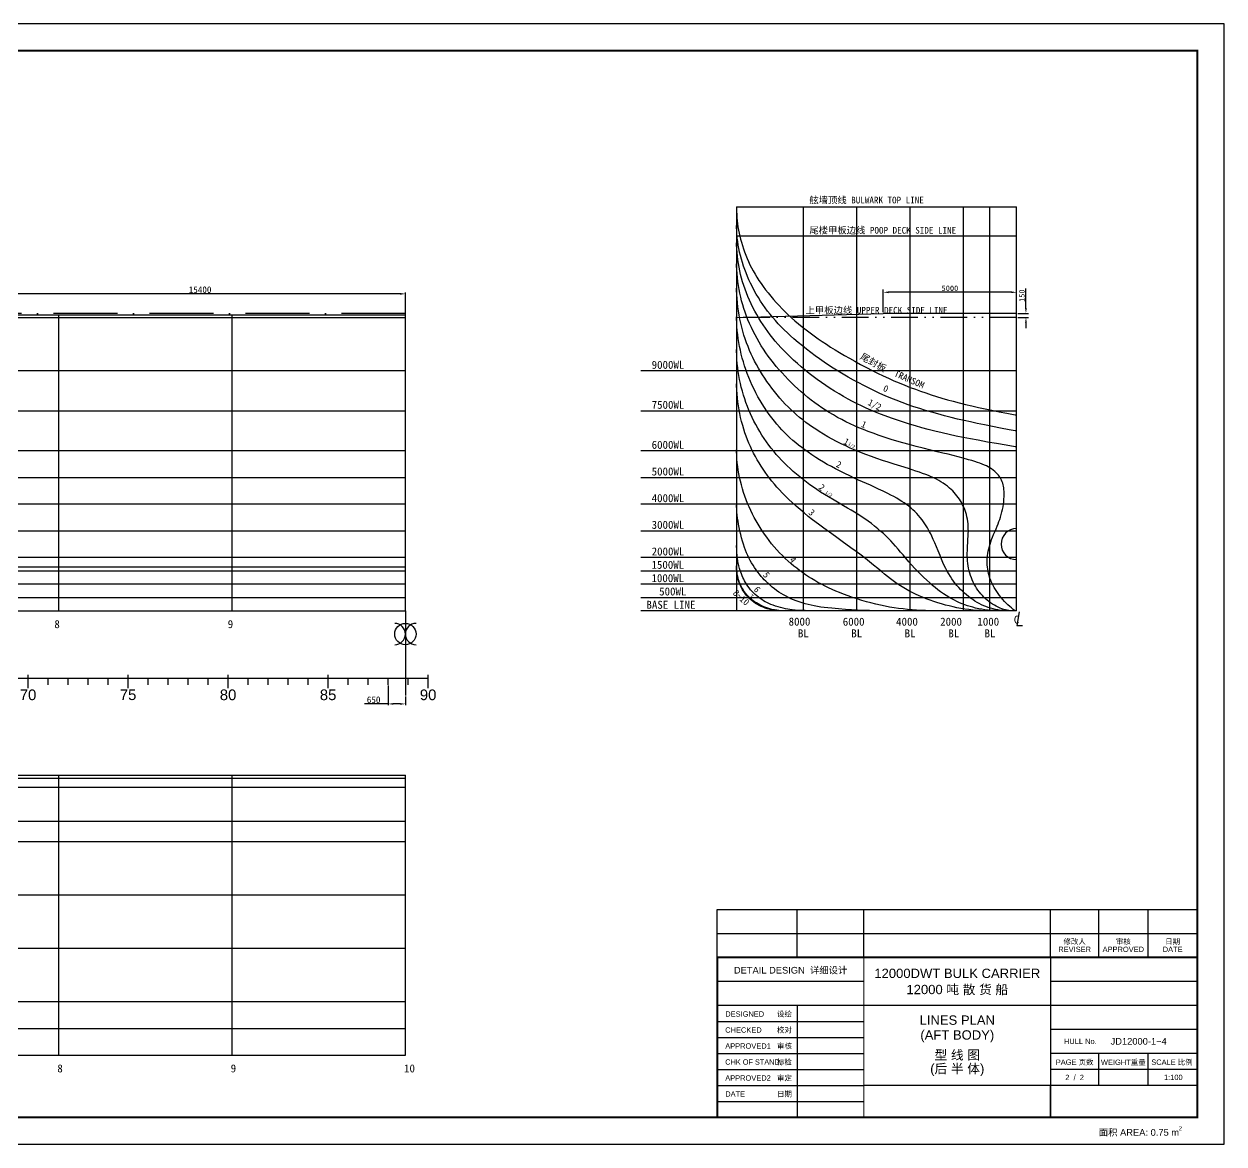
# Model space of a CAD drawing. Header units: millimetres. Extents: x 144707 to 335107, y -68023 to 180297.
# Drawn here: x 290115 to 335107, y 56138 to 98138 of the extents above; entities that cross this region are included whole.
import ezdxf
from ezdxf.enums import TextEntityAlignment as Align

# ---------------------------------------------------------------- set-up
doc = ezdxf.new("R2010")
doc.units = ezdxf.units.MM
doc.linetypes.add('ACAD_ISO10W100', pattern=[18, 12, -3, 0, -3])
doc.linetypes.add('PHANTOM102', pattern=[3.7, 2, -0.5, 0.1, -0.5, 0.1, -0.5])
for name, color, linetype in [('11', 7, 'Continuous'), ('11TEXTE', 4, 'Continuous'), ('DIMENSION', 221, 'Continuous'), ('WATER LINE', 62, 'Continuous')]:
    doc.layers.add(name, color=color, linetype=linetype)
doc.styles.add('SWISS721LIGHTBT', font='swissl.ttf')
doc.dimstyles.new('ISO-25', dxfattribs={"dimtxt": 250, "dimasz": 200, "dimexe": 50, "dimexo": 30, "dimgap": 30, "dimtad": 1, "dimdec": 3, "dimdsep": 46, "dimtxsty": 'Standard', "dimcen": 2.5, "dimadec": 0, "dimazin": 0, "dimtfac": 1, "dimtdec": 3, "dimtmove": 0, "dimatfit": 3, "dimfxl": 1, "dimarcsym": 0})
doc.dimstyles.get("Standard").update_dxf_attribs({"dimtxt": 200, "dimasz": 200, "dimexe": 100, "dimexo": 50, "dimgap": 50, "dimtad": 1, "dimdec": 0, "dimzin": 0, "dimdsep": 46, "dimtxsty": 'Standard', "dimcen": 1, "dimadec": 0, "dimazin": 0, "dimtfac": 1, "dimtdec": 0, "dimtofl": 0, "dimtmove": 0, "dimatfit": 3, "dimfxl": 1, "dimtolj": 1, "dimtzin": 0, "dimarcsym": 0})

# ---------------------------------------------------------------- blocks, each defined once
blk = doc.blocks.new('FRAMENUMBER')
for p, q in [((-3000, -500), (-3000, 0)), ((0, -500), (0, 0)), ((3000, -500), (3000, 0)), ((6000, -500), (6000, 0)), ((9600, -500), (9600, 0)), ((13350, -500), (13350, 0)), ((17100, -500), (17100, 0)), ((20850, -500), (20850, 0)), ((24600, -500), (24600, 0)), ((28350, -500), (28350, 0)), ((32100, -500), (32100, 0)), ((35850, -500), (35850, 0)), ((39600, -500), (39600, 0)), ((43350, -500), (43350, 0)), ((47100, -500), (47100, 0)), ((50850, -500), (50850, 0)), ((54600, -500), (54600, 0)), ((58350, -500), (58350, 0)), ((62100, -500), (62100, 0)), ((65850, -500), (65850, 0)), ((-3600, -375), (-3600, -125)), ((-2400, -375), (-2400, -125)), ((-1800, -375), (-1800, -125)), ((-1200, -375), (-1200, -125)), ((-600, -375), (-600, -125)), ((600, -375), (600, -125)), ((1200, -375), (1200, -125)), ((1800, -375), (1800, -125)), ((2400, -375), (2400, -125)), ((3600, -375), (3600, -125)), ((4200, -375), (4200, -125)), ((4800, -375), (4800, -125)), ((5400, -375), (5400, -125)), ((6600, -375), (6600, -125)), ((7350, -375), (7350, -125)), ((8100, -375), (8100, -125)), ((8850, -375), (8850, -125)), ((10350, -375), (10350, -125)), ((11100, -375), (11100, -125)), ((11850, -375), (11850, -125)), ((12600, -375), (12600, -125)), ((14100, -375), (14100, -125)), ((14850, -375), (14850, -125)), ((15600, -375), (15600, -125)), ((16350, -375), (16350, -125)), ((17850, -375), (17850, -125)), ((18600, -375), (18600, -125)), ((19350, -375), (19350, -125)), ((20100, -375), (20100, -125)), ((21600, -375), (21600, -125)), ((22350, -375), (22350, -125)), ((23100, -375), (23100, -125)), ((23850, -375), (23850, -125)), ((25350, -375), (25350, -125)), ((26100, -375), (26100, -125)), ((26850, -375), (26850, -125)), ((27600, -375), (27600, -125)), ((29100, -375), (29100, -125)), ((29850, -375), (29850, -125)), ((30600, -375), (30600, -125)), ((31350, -375), (31350, -125)), ((32850, -375), (32850, -125)), ((33600, -375), (33600, -125)), ((34350, -375), (34350, -125)), ((35100, -375), (35100, -125)), ((36600, -375), (36600, -125)), ((37350, -375), (37350, -125)), ((38100, -375), (38100, -125)), ((38850, -375), (38850, -125)), ((40350, -375), (40350, -125)), ((41100, -375), (41100, -125)), ((41850, -375), (41850, -125)), ((42600, -375), (42600, -125)), ((44100, -375), (44100, -125)), ((44850, -375), (44850, -125)), ((45600, -375), (45600, -125)), ((46350, -375), (46350, -125)), ((47850, -375), (47850, -125)), ((48600, -375), (48600, -125)), ((49350, -375), (49350, -125)), ((50100, -375), (50100, -125)), ((51600, -375), (51600, -125)), ((52350, -375), (52350, -125)), ((53100, -375), (53100, -125)), ((53850, -375), (53850, -125)), ((55350, -375), (55350, -125)), ((56100, -375), (56100, -125)), ((56850, -375), (56850, -125)), ((57600, -375), (57600, -125)), ((59100, -375), (59100, -125)), ((59850, -375), (59850, -125)), ((60600, -375), (60600, -125)), ((61350, -375), (61350, -125)), ((62850, -375), (62850, -125)), ((63600, -375), (63600, -125)), ((64350, -375), (64350, -125)), ((65100, -375), (65100, -125))]:
    blk.add_line(p, q)
at = {"layer": '11TEXTE', "style": 'SWISS721LIGHTBT'}
for s, p in [('-5', (-3000, -750)), ('0', (0, -750)), ('5', (3000, -750)), ('10', (6000, -750)), ('15', (9600, -750)), ('20', (13350, -750)), ('25', (17100, -750)), ('30', (20850, -750)), ('35', (24600, -750)), ('40', (28350, -750)), ('45', (32100, -750)), ('50', (35850, -750)), ('55', (39600, -750)), ('60', (43350, -750)), ('65', (47100, -750)), ('70', (50850, -750)), ('75', (54600, -750)), ('80', (58350, -750)), ('85', (62100, -750)), ('90', (65850, -750))]:
    blk.add_text(s, height=400, dxfattribs=at).set_placement(p, align=Align.MIDDLE)
blk = doc.blocks.new('*D7')
at = {"color": 0, "lineweight": -2, "transparency": 16777216}
for p, q in [((303767, 73328), (303767, 72591)), ((304417, 72925), (304417, 72591)), ((303767, 72641), (302882, 72641)), ((304217, 72641), (303967, 72641))]:
    blk.add_line(p, q, dxfattribs=at)
at = {"color": 0, "transparency": 16777216}
for points in [[(303967, 72674), (303967, 72608), (303767, 72641)], [(304217, 72674), (304217, 72608), (304417, 72641)]]:
    blk.add_solid(points, dxfattribs=at)
at = {"layer": 'DEFPOINTS', "color": 0, "transparency": 16777216}
for p in [(303767, 73358), (304417, 72955), (303767, 72641)]:
    blk.add_point(p, dxfattribs=at)
at = {"color": 0, "transparency": 16777216, "insert": (303224, 72796), "char_height": 250, "attachment_point": 5}
blk.add_mtext('650', dxfattribs=at)
blk = doc.blocks.new('*D30')
at = {"layer": 'DEFPOINTS', "color": 0, "transparency": 16777216}
for p in [(289017, 88019), (289017, 87133), (304417, 87133)]:
    blk.add_point(p, dxfattribs=at)
at = {"layer": 'DIMENSION', "color": 0, "lineweight": -2, "transparency": 16777216}
for p, q in [((289017, 87163), (289017, 88069)), ((304217, 88019), (289217, 88019)), ((304417, 87163), (304417, 88069))]:
    blk.add_line(p, q, dxfattribs=at)
at = {"layer": 'DIMENSION', "color": 0, "transparency": 16777216}
for points in [[(289217, 88053), (289217, 87986), (289017, 88019)], [(304217, 88053), (304217, 87986), (304417, 88019)]]:
    blk.add_solid(points, dxfattribs=at)
at = {"layer": 'DIMENSION', "color": 0, "transparency": 16777216, "insert": (296717, 88174), "char_height": 250, "attachment_point": 5}
blk.add_mtext('15400', dxfattribs=at)
blk = doc.blocks.new('*D37')
at = {"layer": 'DEFPOINTS', "color": 0, "transparency": 16777216}
for p in [(322331, 88078), (322331, 87283), (327331, 87133)]:
    blk.add_point(p, dxfattribs=at)
at = {"layer": 'DIMENSION', "color": 0, "lineweight": -2, "transparency": 16777216}
for p, q in [((322331, 87333), (322331, 88178)), ((327131, 88078), (322531, 88078)), ((327331, 87183), (327331, 88178))]:
    blk.add_line(p, q, dxfattribs=at)
at = {"layer": 'DIMENSION', "color": 0, "transparency": 16777216}
for points in [[(322531, 88111), (322531, 88044), (322331, 88078)], [(327131, 88111), (327131, 88044), (327331, 88078)]]:
    blk.add_solid(points, dxfattribs=at)
at = {"layer": 'DIMENSION', "color": 0, "transparency": 16777216, "insert": (324831, 88228), "char_height": 200, "attachment_point": 5}
blk.add_mtext('\\A1;5000', dxfattribs=at)
blk = doc.blocks.new('*D36')
at = {"layer": 'DEFPOINTS', "color": 0, "transparency": 16777216}
for p in [(327331, 87283), (327331, 87133), (327681, 87283)]:
    blk.add_point(p, dxfattribs=at)
at = {"layer": 'DIMENSION', "color": 0, "lineweight": -2, "transparency": 16777216}
for p, q in [((327681, 87483), (327681, 88217)), ((327381, 87283), (327781, 87283)), ((327381, 87133), (327781, 87133)), ((327681, 86933), (327681, 86733))]:
    blk.add_line(p, q, dxfattribs=at)
at = {"layer": 'DIMENSION', "color": 0, "transparency": 16777216}
for points in [[(327647, 87483), (327714, 87483), (327681, 87283)], [(327647, 86933), (327714, 86933), (327681, 87133)]]:
    blk.add_solid(points, dxfattribs=at)
at = {"layer": 'DIMENSION', "color": 0, "transparency": 16777216, "insert": (327531, 87950), "char_height": 200, "attachment_point": 5, "rotation": 90}
blk.add_mtext('\\A1;150', dxfattribs=at)
blk = doc.blocks.new('TITLE3')
for p, q in [((-12500, 5100), (-18000, 5100)), ((0, 5100), (-5500, 5100)), ((-15000, 4200), (-15000, 0)), ((-18000, 3600), (-12500, 3600)), ((0, 3300), (-5500, 3300)), ((-18000, 3000), (-12500, 3000)), ((-18000, 2400), (-12500, 2400)), ((-18000, 1800), (-12500, 1800)), ((0, 1800), (-5500, 1800)), ((-18000, 1200), (-12500, 1200)), ((-5500, 0), (-5500, 1200)), ((-18000, 600), (-12500, 600))]:
    blk.add_line(p, q)
at = {"const_width": 80}
blk.add_lwpolyline([(-18000, 0), (0, 0), (0, 6000), (-18000, 6000)], close=True, dxfattribs=at)
at = {"const_width": 40}
for points in [[(-12500, 6000), (-12500, 0)], [(-5500, 6000), (-5500, 0)], [(-18000, 4200), (0, 4200)], [(-5500, 2400), (0, 2400)], [(-12500, 1200), (0, 1200)]]:
    blk.add_lwpolyline(points, dxfattribs=at)

msp = doc.modelspace()

# ---------------------------------------------------------------- linework, layer by layer
at = {"color": 233}
for p, q in [((316830.9156, 91283.3846), (327330.9164, 91283.3846)), ((327330.9164, 90183.3816), (316830.9156, 90183.3816))]:
    msp.add_line(p, q, dxfattribs=at)
at = {"color": 3, "linetype": 'ACAD_ISO10W100', "ltscale": 200}
msp.add_line((304416.5743, 87283.3831), (236116.5743, 87283.3831), dxfattribs=at)
at = {"color": 1}
msp.add_line((289016.5743, 77783.3831), (304416.5743, 77783.3831), dxfattribs=at)
at = {"color": 3}
msp.add_line((289016.5743, 68243.3825), (304416.5743, 68243.3825), dxfattribs=at)
for p, q in [((316106.5908, 64938.493), (334106.5908, 64938.493)), ((316106.5908, 63138.493), (316106.5908, 64938.493)), ((319106.5908, 63138.493), (319106.5908, 64938.493)), ((321606.5908, 63138.493), (321606.5908, 64938.493)), ((328606.5908, 63138.493), (328606.5908, 64938.493)), ((330406.5908, 64938.493), (330406.5908, 63138.493)), ((332256.5908, 64938.493), (332256.5908, 63138.493)), ((334106.5908, 63138.493), (334106.5908, 64938.493)), ((316106.5908, 64038.493), (334106.5908, 64038.493)), ((330406.5908, 59538.493), (330406.5908, 58338.493)), ((332256.5908, 59538.493), (332256.5908, 58338.493))]:
    msp.add_line(p, q)
at = {"color": 1}
for points in [[(216206.5908, 56138.493), (335106.5908, 56138.493), (335106.5908, 98138.493), (216206.5908, 98138.493)], [(218706.5908, 57138.493), (334106.5908, 57138.493), (334106.5908, 97138.493), (218706.5908, 97138.493)]]:
    msp.add_lwpolyline(points, close=True, dxfattribs=at)
at = {"color": 1, "const_width": 80}
msp.add_lwpolyline([(218706.5908, 97138.493), (334106.5908, 97138.493), (334106.5908, 57138.493), (218706.5908, 57138.493), (218706.5908, 97178.493)], dxfattribs=at)
at = {"color": 52}
for points in [[(304416.5743, 85133.3831), (229135.5245, 85133.3831)], [(229135.5245, 83633.3831), (304416.5743, 83633.3831)], [(304416.5743, 82133.3831), (229135.5245, 82133.3831)], [(229135.5245, 81133.3831), (304416.5743, 81133.3831)], [(304416.5743, 80133.3831), (229135.5245, 80133.3831)], [(229135.5245, 79133.3831), (304416.5743, 79133.3831)], [(304416.5743, 78133.3831), (229135.5245, 78133.3831)], [(229135.5245, 77633.3831), (304416.5743, 77633.3831)], [(304416.5743, 77133.3831), (229135.5245, 77133.3831)], [(229135.5245, 76633.3831), (304416.5743, 76633.3831)]]:
    msp.add_lwpolyline(points, dxfattribs=at)
at = {"color": 3}
msp.add_arc((327330.9164, 78633.3831), 581, 90, 270, dxfattribs=at)
at = {"layer": '11', "color": 3, "linetype": 'Continuous'}
for points in [[(316831.9156, 91144.9831), (316831.9156, 91106.6831), (316836.9156, 90990.1831), (316843.9156, 90873.7831), (316854.9156, 90757.6831), (316867.9156, 90641.7831), (316884.9156, 90526.1831), (316903.9156, 90410.8831), (316925.9156, 90295.8831), (316951.9156, 90181.2831), (316979.9156, 90067.0831), (317010.9156, 89953.3831), (317047.9156, 89831.0831), (317087.9156, 89709.6831), (317129.9156, 89588.9831), (317175.9156, 89468.9831), (317225.9156, 89349.6831), (317277.9156, 89230.8831), (317333.9156, 89112.4831), (317393.9156, 88994.5831), (317456.9156, 88876.8831), (317523.9156, 88759.3831), (317594.9156, 88642.0831), (317669.9156, 88524.6831), (317749.9156, 88407.0831), (317832.9156, 88289.3831), (317920.9156, 88171.2831), (318013.9156, 88052.5831), (318110.9156, 87933.3831), (318212.9156, 87813.3831), (318316.9156, 87695.1831), (318424.9156, 87578.5831), (318534.9156, 87463.1831), (318649.9156, 87348.9831), (318767.9156, 87235.4831), (318890.9156, 87122.5831), (319018.9156, 87009.7831), (319152.9156, 86896.8831), (319291.9156, 86783.4831), (319437.9156, 86669.1831), (319590.9156, 86553.3831), (319738.9156, 86444.5831), (319888.9156, 86337.7831), (320041.9156, 86232.4831), (320197.9156, 86128.1831), (320357.9156, 86024.4831), (320522.9156, 85920.8831), (320693.9156, 85816.5831), (320873.9156, 85710.8831), (321061.9156, 85603.1831), (321259.9156, 85492.3831), (321481.9156, 85371.6831), (321697.9156, 85257.3831), (321909.9156, 85148.8831), (322117.9156, 85045.6831), (322322.9156, 84947.3831), (322526.9156, 84853.3831), (322729.9156, 84763.3831), (322932.9156, 84676.9831), (323135.9156, 84593.7831), (323340.9156, 84513.3831), (323534.9156, 84439.9831), (323729.9156, 84369.2831), (323925.9156, 84300.9831), (324124.9156, 84234.8831), (324326.9156, 84170.8831), (324531.9156, 84108.6831), (324742.9156, 84048.0831), (324957.9156, 83988.8831), (325180.9156, 83930.7831), (325410.9156, 83873.3831), (325656.9156, 83814.5831), (325901.9156, 83758.4831), (326149.9156, 83704.2831), (326405.9156, 83650.9831), (326674.9156, 83597.4831), (326963.9156, 83542.1831), (327280.9156, 83483.3831), (327280.9156, 83483.3831), (327329.9156, 83483.3831)], [(327329.9156, 82879.7831), (327280.9156, 82879.7831), (327046.9156, 82923.9831), (326730.9156, 82984.4831), (326427.9156, 83044.0831), (326123.9156, 83105.8831), (325852.9156, 83162.5831), (325599.9156, 83216.7831), (325358.9156, 83270.4831), (325120.9156, 83325.7831), (324879.9156, 83384.6831), (324626.9156, 83449.4831), (324381.9156, 83514.9831), (324146.9156, 83580.6831), (323918.9156, 83647.2831), (323696.9156, 83715.9831), (323478.9156, 83787.3831), (323260.9156, 83862.5831), (323041.9156, 83942.4831), (322819.9156, 84027.8831), (322612.9156, 84111.1831), (322408.9156, 84197.5831), (322205.9156, 84287.2831), (322005.9156, 84380.2831), (321805.9156, 84476.7831), (321607.9156, 84576.7831), (321410.9156, 84680.5831), (321213.9156, 84788.0831), (321017.9156, 84899.5831), (320825.9156, 85011.9831), (320639.9156, 85123.9831), (320458.9156, 85236.1831), (320283.9156, 85349.0831), (320111.9156, 85463.0831), (319943.9156, 85578.6831), (319779.9156, 85696.3831), (319616.9156, 85816.5831), (319456.9156, 85939.7831), (319297.9156, 86066.5831), (319139.9156, 86197.3831), (318982.9156, 86332.5831), (318856.9156, 86444.5831), (318734.9156, 86557.1831), (318616.9156, 86670.4831), (318503.9156, 86784.5831), (318393.9156, 86899.6831), (318288.9156, 87015.9831), (318186.9156, 87133.6831), (318087.9156, 87252.7831), (317993.9156, 87373.4831), (317901.9156, 87496.0831), (317814.9156, 87620.5831), (317729.9156, 87747.1831), (317648.9156, 87876.0831), (317570.9156, 88007.4831), (317495.9156, 88141.3831), (317423.9156, 88277.9831), (317354.9156, 88417.5831), (317294.9156, 88545.7831), (317238.9156, 88674.2831), (317186.9156, 88803.0831), (317137.9156, 88932.0831), (317091.9156, 89061.4831), (317050.9156, 89191.2831), (317012.9156, 89321.4831), (316977.9156, 89452.0831), (316946.9156, 89583.1831), (316919.9156, 89714.7831), (316895.9156, 89846.8831), (316875.9156, 89979.6831), (316859.9156, 90112.9831), (316846.9156, 90246.9831), (316837.9156, 90381.6831), (316832.9156, 90517.0831), (316831.9156, 90578.4831)], [(327329.9156, 82285.2831), (327280.9156, 82285.2831), (326934.9156, 82343.0831), (326582.9156, 82403.0831), (326238.9156, 82463.3831), (325888.9156, 82526.7831), (325597.9156, 82580.9831), (325323.9156, 82634.2831), (325059.9156, 82688.2831), (324798.9156, 82744.6831), (324535.9156, 82805.0831), (324262.9156, 82871.2831), (324013.9156, 82934.5831), (323773.9156, 82998.6831), (323540.9156, 83064.1831), (323311.9156, 83131.7831), (323086.9156, 83202.4831), (322861.9156, 83276.7831), (322635.9156, 83355.6831), (322406.9156, 83439.7831), (322223.9156, 83510.3831), (322043.9156, 83583.1831), (321865.9156, 83658.3831), (321690.9156, 83736.0831), (321518.9156, 83816.3831), (321347.9156, 83899.6831), (321178.9156, 83985.9831), (321011.9156, 84075.4831), (320844.9156, 84168.4831), (320678.9156, 84265.0831), (320507.9156, 84368.6831), (320340.9156, 84474.0831), (320176.9156, 84581.4831), (320015.9156, 84691.0831), (319857.9156, 84802.9831), (319703.9156, 84917.4831), (319551.9156, 85034.6831), (319401.9156, 85154.6831), (319254.9156, 85277.7831), (319109.9156, 85403.9831), (318966.9156, 85533.6831), (318824.9156, 85666.8831), (318709.9156, 85779.7831), (318597.9156, 85893.6831), (318489.9156, 86008.8831), (318384.9156, 86125.1831), (318283.9156, 86242.8831), (318185.9156, 86361.8831), (318090.9156, 86482.4831), (317998.9156, 86604.5831), (317909.9156, 86728.3831), (317824.9156, 86853.8831), (317742.9156, 86981.1831), (317663.9156, 87110.3831), (317587.9156, 87241.4831), (317514.9156, 87374.7831), (317444.9156, 87510.0831), (317376.9156, 87647.6831), (317312.9156, 87787.5831), (317254.9156, 87922.6831), (317199.9156, 88058.0831), (317148.9156, 88193.7831), (317101.9156, 88329.6831), (317058.9156, 88466.0831), (317019.9156, 88602.7831), (316983.9156, 88739.9831), (316951.9156, 88877.6831), (316922.9156, 89015.8831), (316898.9156, 89154.6831), (316877.9156, 89294.1831), (316860.9156, 89434.2831), (316847.9156, 89575.0831), (316838.9156, 89716.6831), (316832.9156, 89859.0831), (316831.9156, 89926.3831)], [(327279.9156, 76134.3831), (327207.9156, 76187.4831), (327137.9156, 76242.6831), (327070.9156, 76299.4831), (327005.9156, 76358.1831), (326942.9156, 76419.2831), (326881.9156, 76483.0831), (326812.9156, 76559.6831), (326748.9156, 76633.6831), (326689.9156, 76706.1831), (326634.9156, 76778.5831), (326583.9156, 76852.0831), (326534.9156, 76927.9831), (326487.9156, 77007.4831), (326447.9156, 77082.2831), (326410.9156, 77157.1831), (326376.9156, 77232.1831), (326346.9156, 77307.4831), (326319.9156, 77383.2831), (326296.9156, 77459.6831), (326276.9156, 77536.7831), (326259.9156, 77614.8831), (326246.9156, 77693.9831), (326235.9156, 77774.2831), (326228.9156, 77860.6831), (326225.9156, 77946.2831), (326226.9156, 78031.3831), (326230.9156, 78116.4831), (326239.9156, 78201.8831), (326251.9156, 78287.7831), (326267.9156, 78374.7831), (326287.9156, 78463.1831), (326310.9156, 78553.1831), (326334.9156, 78635.1831), (326362.9156, 78719.0831), (326393.9156, 78805.9831), (326428.9156, 78896.5831), (326466.9156, 78991.8831), (326509.9156, 79092.5831), (326558.9156, 79207.5831), (326600.9156, 79306.3831), (326637.9156, 79394.4831), (326669.9156, 79477.4831), (326700.9156, 79560.6831), (326729.9156, 79649.6831), (326756.9156, 79744.3831), (326781.9156, 79839.3831), (326802.9156, 79934.7831), (326820.9156, 80030.3831), (326834.9156, 80126.2831), (326846.9156, 80222.4831), (326854.9156, 80318.9831), (326859.9156, 80415.8831), (326860.9156, 80512.9831), (326858.9156, 80610.3831), (326854.9156, 80675.9831), (326847.9156, 80739.4831), (326837.9156, 80801.1831), (326824.9156, 80860.9831), (326808.9156, 80918.7831), (326789.9156, 80974.6831), (326766.9156, 81028.6831), (326741.9156, 81080.6831), (326712.9156, 81130.7831), (326680.9156, 81178.9831), (326645.9156, 81225.2831), (326607.9156, 81269.6831), (326565.9156, 81312.0831), (326509.9156, 81362.6831), (326453.9156, 81409.1831), (326393.9156, 81452.0831), (326331.9156, 81491.8831), (326266.9156, 81529.2831), (326196.9156, 81564.5831), (326121.9156, 81598.3831), (326041.9156, 81631.3831), (325954.9156, 81663.7831), (325860.9156, 81696.3831), (325759.9156, 81729.5831), (325649.9156, 81763.8831), (325529.9156, 81799.8831), (325327.9156, 81858.2831), (325138.9156, 81909.3831), (324953.9156, 81956.2831), (324765.9156, 82001.8831), (324567.9156, 82048.9831), (324350.9156, 82100.6831), (324108.9156, 82159.7831), (323831.9156, 82229.2831), (323559.9156, 82299.2831), (323307.9156, 82365.7831), (323070.9156, 82430.5831), (322844.9156, 82495.2831), (322623.9156, 82561.8831), (322404.9156, 82632.0831), (322181.9156, 82707.6831), (321951.9156, 82790.4831), (321766.9156, 82859.6831), (321589.9156, 82929.3831), (321417.9156, 82999.9831), (321251.9156, 83072.2831), (321089.9156, 83146.5831), (320930.9156, 83223.6831), (320773.9156, 83303.8831), (320618.9156, 83387.9831), (320462.9156, 83476.4831), (320307.9156, 83569.7831), (320167.9156, 83657.6831), (320029.9156, 83748.1831), (319894.9156, 83841.0831), (319761.9156, 83936.6831), (319631.9156, 84034.8831), (319502.9156, 84135.9831), (319376.9156, 84239.8831), (319251.9156, 84346.6831), (319128.9156, 84456.5831), (319006.9156, 84569.4831), (318886.9156, 84685.5831), (318767.9156, 84804.9831), (318649.9156, 84927.6831), (318535.9156, 85051.5831), (318424.9156, 85175.8831), (318318.9156, 85300.8831), (318215.9156, 85426.5831), (318116.9156, 85553.1831), (318021.9156, 85680.8831), (317929.9156, 85809.6831), (317841.9156, 85939.8831), (317757.9156, 86071.6831), (317676.9156, 86204.9831), (317598.9156, 86340.0831), (317524.9156, 86477.1831), (317452.9156, 86616.3831), (317384.9156, 86757.7831), (317320.9156, 86901.6831), (317258.9156, 87047.9831), (317203.9156, 87186.7831), (317152.9156, 87326.7831), (317105.9156, 87467.8831), (317061.9156, 87609.9831), (317021.9156, 87753.1831), (316985.9156, 87897.2831), (316953.9156, 88042.1831), (316924.9156, 88187.8831), (316899.9156, 88334.2831), (316878.9156, 88481.2831), (316861.9156, 88628.8831), (316847.9156, 88776.9831), (316838.9156, 88925.4831), (316832.9156, 89074.2831), (316831.9156, 89146.2831)], [(327141.9156, 76134.3831), (327107.9156, 76135.3831), (327041.9156, 76141.3831), (326975.9156, 76151.5831), (326910.9156, 76165.9831), (326845.9156, 76184.5831), (326779.9156, 76207.4831), (326711.9156, 76234.8831), (326641.9156, 76266.6831), (326569.9156, 76303.0831), (326496.9156, 76342.9831), (326425.9156, 76385.8831), (326357.9156, 76431.7831), (326290.9156, 76480.5831), (326226.9156, 76532.3831), (326163.9156, 76586.9831), (326103.9156, 76644.3831), (326046.9156, 76704.4831), (325990.9156, 76767.3831), (325934.9156, 76836.3831), (325882.9156, 76907.2831), (325832.9156, 76980.1831), (325786.9156, 77054.9831), (325743.9156, 77131.6831), (325704.9156, 77210.4831), (325667.9156, 77291.2831), (325634.9156, 77374.0831), (325603.9156, 77458.9831), (325576.9156, 77545.9831), (325551.9156, 77637.2831), (325530.9156, 77728.1831), (325513.9156, 77819.0831), (325500.9156, 77910.6831), (325490.9156, 78003.6831), (325484.9156, 78098.3831), (325481.9156, 78195.6831), (325481.9156, 78295.9831), (325484.9156, 78399.9831), (325492.9156, 78560.8831), (325500.9156, 78699.7831), (325507.9156, 78821.0831), (325513.9156, 78928.6831), (325518.9156, 79026.9831), (325520.9156, 79120.1831), (325519.9156, 79212.3831), (325515.9156, 79307.7831), (325508.9156, 79398.2831), (325498.9156, 79486.6831), (325484.9156, 79573.2831), (325467.9156, 79658.1831), (325447.9156, 79741.7831), (325425.9156, 79817.8831), (325400.9156, 79892.8831), (325372.9156, 79966.7831), (325341.9156, 80039.7831), (325307.9156, 80111.9831), (325270.9156, 80183.1831), (325230.9156, 80252.2831), (325188.9156, 80319.4831), (325143.9156, 80384.6831), (325095.9156, 80448.0831), (325045.9156, 80509.4831), (324992.9156, 80569.0831), (324936.9156, 80626.8831), (324877.9156, 80682.7831), (324816.9156, 80736.9831), (324737.9156, 80801.6831), (324658.9156, 80861.9831), (324577.9156, 80918.5831), (324494.9156, 80971.6831), (324409.9156, 81021.9831), (324321.9156, 81069.7831), (324228.9156, 81115.5831), (324131.9156, 81159.8831), (324029.9156, 81203.0831), (323921.9156, 81245.6831), (323807.9156, 81288.1831), (323685.9156, 81330.9831), (323556.9156, 81374.6831), (323418.9156, 81419.4831), (323271.9156, 81466.0831), (322993.9156, 81553.0831), (322743.9156, 81631.7831), (322514.9156, 81704.8831), (322298.9156, 81775.3831), (322092.9156, 81845.8831), (321886.9156, 81919.1831), (321676.9156, 81998.0831), (321456.9156, 82085.3831), (321273.9156, 82160.8831), (321095.9156, 82238.1831), (320921.9156, 82317.5831), (320750.9156, 82399.3831), (320582.9156, 82483.9831), (320417.9156, 82571.7831), (320252.9156, 82663.0831), (320089.9156, 82758.2831), (319926.9156, 82857.6831), (319798.9156, 82939.8831), (319672.9156, 83024.1831), (319549.9156, 83110.6831), (319429.9156, 83199.3831), (319311.9156, 83290.3831), (319196.9156, 83383.7831), (319083.9156, 83479.5831), (318973.9156, 83577.8831), (318865.9156, 83678.6831), (318759.9156, 83782.1831), (318656.9156, 83888.2831), (318555.9156, 83997.0831), (318456.9156, 84108.6831), (318351.9156, 84231.5831), (318251.9156, 84354.6831), (318154.9156, 84478.0831), (318060.9156, 84601.9831), (317971.9156, 84726.3831), (317885.9156, 84851.6831), (317803.9156, 84977.7831), (317724.9156, 85105.0831), (317648.9156, 85233.5831), (317576.9156, 85363.4831), (317506.9156, 85494.8831), (317440.9156, 85628.0831), (317378.9156, 85763.0831), (317318.9156, 85900.1831), (317261.9156, 86039.3831), (317207.9156, 86180.9831), (317155.9156, 86327.3831), (317107.9156, 86474.8831), (317063.9156, 86623.2831), (317023.9156, 86772.6831), (316986.9156, 86922.8831), (316954.9156, 87073.9831), (316925.9156, 87225.7831), (316900.9156, 87378.3831), (316878.9156, 87531.6831), (316861.9156, 87685.6831), (316847.9156, 87840.1831), (316838.9156, 87995.1831), (316832.9156, 88150.6831), (316831.9156, 88226.1831)], [(326961.9156, 76134.3831), (326914.9156, 76135.3831), (326819.9156, 76141.1831), (326724.9156, 76150.9831), (326630.9156, 76164.6831), (326538.9156, 76182.2831), (326446.9156, 76203.6831), (326355.9156, 76228.9831), (326265.9156, 76258.1831), (326180.9156, 76289.5831), (326096.9156, 76324.5831), (326013.9156, 76362.8831), (325930.9156, 76404.7831), (325848.9156, 76450.1831), (325767.9156, 76498.8831), (325687.9156, 76551.1831), (325607.9156, 76606.7831), (325528.9156, 76665.8831), (325449.9156, 76729.5831), (325373.9156, 76795.6831), (325299.9156, 76864.0831), (325227.9156, 76935.0831), (325159.9156, 77008.5831), (325092.9156, 77084.6831), (325028.9156, 77163.4831), (324966.9156, 77245.0831), (324906.9156, 77329.4831), (324848.9156, 77416.7831), (324784.9156, 77520.0831), (324726.9156, 77621.6831), (324672.9156, 77724.3831), (324620.9156, 77830.9831), (324568.9156, 77944.3831), (324515.9156, 78067.4831), (324458.9156, 78202.8831), (324386.9156, 78377.5831), (324321.9156, 78535.6831), (324260.9156, 78679.1831), (324204.9156, 78810.1831), (324149.9156, 78930.7831), (324109.9156, 79013.9831), (324069.9156, 79093.4831), (324028.9156, 79170.0831), (323986.9156, 79244.6831), (323938.9156, 79322.9831), (323889.9156, 79399.0831), (323838.9156, 79473.4831), (323784.9156, 79546.5831), (323719.9156, 79628.4831), (323653.9156, 79706.6831), (323585.9156, 79781.5831), (323514.9156, 79853.4831), (323441.9156, 79922.6831), (323365.9156, 79989.3831), (323286.9156, 80054.0831), (323204.9156, 80116.8831), (323117.9156, 80178.2831), (323027.9156, 80238.3831), (322932.9156, 80297.6831), (322833.9156, 80356.2831), (322729.9156, 80414.6831), (322620.9156, 80473.1831), (322505.9156, 80531.8831), (322324.9156, 80621.1831), (322157.9156, 80700.4831), (322000.9156, 80772.4831), (321850.9156, 80839.6831), (321703.9156, 80904.3831), (321556.9156, 80969.3831), (321404.9156, 81036.8831), (321245.9156, 81109.5831), (321075.9156, 81189.9831), (320891.9156, 81280.4831), (320711.9156, 81370.7831), (320543.9156, 81457.4831), (320384.9156, 81542.0831), (320231.9156, 81625.7831), (320084.9156, 81709.9831), (319941.9156, 81796.0831), (319798.9156, 81885.1831), (319655.9156, 81978.8831), (319510.9156, 82078.3831), (319390.9156, 82164.4831), (319272.9156, 82252.1831), (319158.9156, 82341.5831), (319047.9156, 82432.6831), (318938.9156, 82525.7831), (318833.9156, 82620.8831), (318730.9156, 82718.2831), (318629.9156, 82817.9831), (318531.9156, 82920.0831), (318436.9156, 83024.8831), (318342.9156, 83132.3831), (318251.9156, 83242.6831), (318152.9156, 83367.8831), (318057.9156, 83495.1831), (317965.9156, 83624.5831), (317876.9156, 83756.1831), (317791.9156, 83889.7831), (317709.9156, 84025.5831), (317631.9156, 84163.2831), (317555.9156, 84302.9831), (317484.9156, 84444.6831), (317416.9156, 84588.3831), (317351.9156, 84733.9831), (317289.9156, 84881.3831), (317232.9156, 85030.7831), (317177.9156, 85181.9831), (317130.9156, 85324.6831), (317085.9156, 85468.1831), (317045.9156, 85612.3831), (317008.9156, 85757.2831), (316974.9156, 85902.7831), (316944.9156, 86048.9831), (316917.9156, 86195.6831), (316894.9156, 86342.8831), (316875.9156, 86490.6831), (316859.9156, 86638.8831), (316846.9156, 86787.5831), (316837.9156, 86936.5831), (316832.9156, 87085.9831), (316831.9156, 87151.9831)], [(326663.9156, 76134.3831), (326621.9156, 76134.8831), (326498.9156, 76139.4831), (326378.9156, 76147.2831), (326260.9156, 76158.3831), (326142.9156, 76172.8831), (326026.9156, 76191.0831), (325909.9156, 76212.8831), (325792.9156, 76238.4831), (325689.9156, 76264.3831), (325586.9156, 76293.0831), (325486.9156, 76324.8831), (325386.9156, 76359.4831), (325287.9156, 76397.0831), (325190.9156, 76437.5831), (325094.9156, 76481.0831), (325000.9156, 76527.3831), (324906.9156, 76576.6831), (324794.9156, 76640.2831), (324687.9156, 76705.7831), (324583.9156, 76774.0831), (324481.9156, 76845.7831), (324380.9156, 76921.3831), (324279.9156, 77001.6831), (324176.9156, 77087.2831), (324072.9156, 77178.8831), (323964.9156, 77277.1831), (323842.9156, 77391.7831), (323726.9156, 77504.3831), (323614.9156, 77616.4831), (323506.9156, 77729.8831), (323399.9156, 77846.0831), (323293.9156, 77966.6831), (323174.9156, 78106.2831), (323073.9156, 78227.4831), (322982.9156, 78338.2831), (322891.9156, 78446.6831), (322793.9156, 78560.6831), (322701.9156, 78663.1831), (322610.9156, 78760.0831), (322516.9156, 78856.0831), (322427.9156, 78942.0831), (322336.9156, 79026.8831), (322241.9156, 79111.1831), (322125.9156, 79210.6831), (322006.9156, 79307.5831), (321885.9156, 79401.8831), (321762.9156, 79493.5831), (321637.9156, 79582.5831), (321508.9156, 79670.4831), (321382.9156, 79751.5831), (321257.9156, 79828.8831), (321128.9156, 79906.0831), (320990.9156, 79986.2831), (320840.9156, 80072.7831), (320674.9156, 80169.0831), (320487.9156, 80278.4831), (320276.9156, 80404.1831), (320127.9156, 80494.9831), (319983.9156, 80585.4831), (319844.9156, 80676.3831), (319709.9156, 80768.1831), (319578.9156, 80861.2831), (319449.9156, 80956.2831), (319322.9156, 81053.7831), (319197.9156, 81154.2831), (319072.9156, 81258.1831), (318955.9156, 81360.4831), (318841.9156, 81463.5831), (318730.9156, 81567.6831), (318623.9156, 81673.1831), (318520.9156, 81780.2831), (318419.9156, 81889.2831), (318320.9156, 82000.4831), (318225.9156, 82114.1831), (318131.9156, 82230.5831), (318039.9156, 82350.0831), (317949.9156, 82473.5831), (317863.9156, 82598.6831), (317779.9156, 82725.4831), (317699.9156, 82853.8831), (317623.9156, 82983.8831), (317550.9156, 83115.4831), (317480.9156, 83248.6831), (317414.9156, 83383.5831), (317351.9156, 83520.0831), (317291.9156, 83658.2831), (317235.9156, 83797.9831), (317183.9156, 83939.3831), (317134.9156, 84082.4831), (317089.9156, 84225.8831), (317047.9156, 84370.2831), (317009.9156, 84515.6831), (316975.9156, 84661.9831), (316945.9156, 84809.2831), (316918.9156, 84957.5831), (316894.9156, 85106.7831), (316875.9156, 85257.0831), (316859.9156, 85408.2831), (316846.9156, 85560.5831), (316837.9156, 85713.7831), (316832.9156, 85868.0831), (316831.9156, 85936.0831)], [(326231.9156, 76134.3831), (326160.9156, 76135.2831), (326005.9156, 76140.7831), (325851.9156, 76149.9831), (325698.9156, 76162.8831), (325544.9156, 76179.4831), (325392.9156, 76199.7831), (325240.9156, 76223.6831), (325093.9156, 76250.2831), (324947.9156, 76280.2831), (324802.9156, 76313.6831), (324658.9156, 76350.4831), (324514.9156, 76390.6831), (324371.9156, 76434.0831), (324230.9156, 76480.9831), (324084.9156, 76532.4831), (323943.9156, 76585.7831), (323806.9156, 76640.8831), (323673.9156, 76698.2831), (323542.9156, 76758.1831), (323415.9156, 76821.0831), (323289.9156, 76887.0831), (323165.9156, 76956.6831), (323042.9156, 77030.0831), (322919.9156, 77107.5831), (322805.9156, 77183.7831), (322699.9156, 77259.0831), (322596.9156, 77336.0831), (322492.9156, 77417.6831), (322382.9156, 77506.5831), (322262.9156, 77605.5831), (322128.9156, 77717.2831), (321967.9156, 77849.3831), (321813.9156, 77973.8831), (321659.9156, 78095.2831), (321498.9156, 78218.3831), (321309.9156, 78359.1831), (321116.9156, 78500.2831), (320794.9156, 78732.8831), (320535.9156, 78918.6831), (320311.9156, 79078.5831), (320106.9156, 79227.2831), (319900.9156, 79379.4831), (319676.9156, 79549.6831), (319514.9156, 79675.8831), (319359.9156, 79800.9831), (319210.9156, 79926.1831), (319065.9156, 80052.7831), (318922.9156, 80181.8831), (318782.9156, 80314.7831), (318642.9156, 80452.7831), (318538.9156, 80558.9831), (318438.9156, 80665.7831), (318341.9156, 80773.3831), (318247.9156, 80881.7831), (318157.9156, 80991.1831), (318069.9156, 81101.6831), (317984.9156, 81213.3831), (317903.9156, 81326.4831), (317824.9156, 81440.8831), (317747.9156, 81559.2831), (317673.9156, 81678.7831), (317602.9156, 81799.3831), (317534.9156, 81921.1831), (317469.9156, 82044.2831), (317407.9156, 82168.4831), (317349.9156, 82294.0831), (317293.9156, 82420.9831), (317241.9156, 82549.1831), (317191.9156, 82678.8831), (317145.9156, 82809.9831), (317102.9156, 82942.5831), (317059.9156, 83087.3831), (317019.9156, 83233.0831), (316983.9156, 83379.4831), (316951.9156, 83526.6831), (316923.9156, 83674.5831), (316898.9156, 83822.9831), (316878.9156, 83972.0831), (316860.9156, 84121.5831), (316847.9156, 84271.4831), (316838.9156, 84421.8831), (316832.9156, 84572.4831), (316831.9156, 84644.2831)], [(324386.9156, 76134.3831), (324280.9156, 76135.0831), (324092.9156, 76137.7831), (323913.9156, 76142.0831), (323741.9156, 76148.4831), (323574.9156, 76157.2831), (323409.9156, 76168.7831), (323244.9156, 76183.3831), (323077.9156, 76201.3831), (322903.9156, 76223.1831), (322735.9156, 76247.6831), (322569.9156, 76275.4831), (322401.9156, 76307.2831), (322223.9156, 76344.7831), (322046.9156, 76385.2831), (321870.9156, 76428.7831), (321696.9156, 76475.3831), (321523.9156, 76525.1831), (321351.9156, 76578.1831), (321180.9156, 76634.3831), (321010.9156, 76693.8831), (320840.9156, 76756.7831), (320695.9156, 76813.6831), (320554.9156, 76871.7831), (320417.9156, 76931.6831), (320282.9156, 76993.8831), (320148.9156, 77058.7831), (320016.9156, 77126.8831), (319883.9156, 77198.7831), (319763.9156, 77267.5831), (319644.9156, 77338.5831), (319528.9156, 77411.8831), (319414.9156, 77487.6831), (319302.9156, 77565.9831), (319191.9156, 77646.7831), (319086.9156, 77726.9831), (318983.9156, 77809.5831), (318882.9156, 77894.7831), (318768.9156, 77994.9831), (318657.9156, 78097.6831), (318548.9156, 78203.0831), (318443.9156, 78310.8831), (318341.9156, 78421.1831), (318242.9156, 78534.1831), (318145.9156, 78649.6831), (318052.9156, 78767.8831), (317961.9156, 78888.6831), (317873.9156, 79012.2831), (317791.9156, 79133.0831), (317712.9156, 79255.2831), (317636.9156, 79379.0831), (317564.9156, 79504.5831), (317494.9156, 79631.7831), (317427.9156, 79760.7831), (317362.9156, 79893.0831), (317301.9156, 80026.3831), (317244.9156, 80160.7831), (317190.9156, 80296.3831), (317140.9156, 80433.1831), (317094.9156, 80571.3831), (317051.9156, 80710.7831), (317011.9156, 80851.6831), (316977.9156, 80988.8831), (316946.9156, 81126.7831), (316919.9156, 81265.3831), (316895.9156, 81404.5831), (316875.9156, 81544.3831), (316859.9156, 81684.7831), (316846.9156, 81825.7831), (316837.9156, 81967.1831), (316832.9156, 82109.1831), (316831.9156, 82173.0831)], [(322111.9156, 76134.3831), (322042.9156, 76134.7831), (321817.9156, 76139.0831), (321594.9156, 76146.2831), (321369.9156, 76156.1831), (321142.9156, 76168.9831), (320910.9156, 76184.5831), (320657.9156, 76204.1831), (320406.9156, 76226.9831), (320258.9156, 76241.9831), (320119.9156, 76258.0831), (319988.9156, 76275.3831), (319862.9156, 76294.3831), (319742.9156, 76315.3831), (319625.9156, 76338.8831), (319511.9156, 76365.1831), (319399.9156, 76394.6831), (319287.9156, 76427.7831), (319175.9156, 76464.7831), (319062.9156, 76506.0831), (318965.9156, 76544.7831), (318869.9156, 76586.0831), (318776.9156, 76630.1831), (318685.9156, 76677.0831), (318595.9156, 76726.8831), (318507.9156, 76779.6831), (318420.9156, 76835.5831), (318332.9156, 76896.1831), (318247.9156, 76959.0831), (318165.9156, 77024.6831), (318084.9156, 77093.3831), (318004.9156, 77165.2831), (317926.9156, 77240.9831), (317867.9156, 77300.6831), (317810.9156, 77361.1831), (317755.9156, 77422.6831), (317688.9156, 77501.6831), (317624.9156, 77582.2831), (317562.9156, 77665.9831), (317503.9156, 77751.4831), (317447.9156, 77838.9831), (317393.9156, 77928.3831), (317343.9156, 78019.8831), (317294.9156, 78114.5831), (317249.9156, 78210.2831), (317207.9156, 78307.3831), (317167.9156, 78405.9831), (317130.9156, 78506.4831), (317089.9156, 78628.3831), (317053.9156, 78747.0831), (317020.9156, 78866.0831), (316989.9156, 78988.8831), (316959.9156, 79118.7831), (316930.9156, 79259.3831), (316906.9156, 79379.1831), (316886.9156, 79495.4831), (316869.9156, 79609.3831), (316855.9156, 79721.8831), (316844.9156, 79833.8831), (316836.9156, 79946.2831), (316832.9156, 80060.1831), (316831.9156, 80100.3831)], [(319649.9156, 76134.3831), (319543.9156, 76135.6831), (319405.9156, 76138.7831), (319275.9156, 76143.6831), (319151.9156, 76150.5831), (319032.9156, 76159.5831), (318919.9156, 76170.9831), (318833.9156, 76181.8831), (318749.9156, 76194.5831), (318667.9156, 76209.1831), (318572.9156, 76229.0831), (318478.9156, 76251.9831), (318384.9156, 76278.1831), (318292.9156, 76307.3831), (318201.9156, 76339.7831), (318111.9156, 76375.1831), (318039.9156, 76406.1831), (317970.9156, 76439.2831), (317902.9156, 76474.5831), (317837.9156, 76512.1831), (317773.9156, 76552.1831), (317711.9156, 76594.5831), (317651.9156, 76639.4831), (317587.9156, 76691.4831), (317525.9156, 76746.1831), (317466.9156, 76803.5831), (317409.9156, 76863.3831), (317355.9156, 76925.6831), (317303.9156, 76990.3831), (317253.9156, 77058.9831), (317206.9156, 77129.9831), (317167.9156, 77193.8831), (317130.9156, 77258.9831), (317097.9156, 77321.4831), (317067.9156, 77384.9831), (317038.9156, 77449.4831), (317011.9156, 77515.5831), (316987.9156, 77581.3831), (316965.9156, 77648.6831), (316944.9156, 77719.5831), (316918.9156, 77814.5831), (316896.9156, 77909.6831), (316878.9156, 78005.4831), (316863.9156, 78102.8831), (316851.9156, 78202.6831), (316842.9156, 78315.5831), (316835.9156, 78433.3831), (316831.9156, 78557.1831), (316831.9156, 78577.2831)], [(318607.9156, 76134.3831), (318598.9156, 76134.4831), (318507.9156, 76138.0831), (318421.9156, 76144.3831), (318336.9156, 76153.8831), (318253.9156, 76166.7831), (318205.9156, 76175.6831), (318157.9156, 76185.8831), (318078.9156, 76205.1831), (318001.9156, 76228.0831), (317924.9156, 76254.3831), (317850.9156, 76284.0831), (317776.9156, 76317.0831), (317704.9156, 76353.3831), (317637.9156, 76391.1831), (317572.9156, 76431.9831), (317508.9156, 76475.5831), (317446.9156, 76522.0831), (317386.9156, 76571.2831), (317326.9156, 76624.9831), (317269.9156, 76680.2831), (317216.9156, 76737.3831), (317167.9156, 76796.2831), (317121.9156, 76856.8831), (317084.9156, 76910.6831), (317049.9156, 76965.7831), (317017.9156, 77022.2831), (316988.9156, 77079.7831), (316962.9156, 77138.6831), (316942.9156, 77187.0831), (316924.9156, 77236.3831), (316905.9156, 77297.0831), (316888.9156, 77358.3831), (316873.9156, 77420.3831), (316858.9156, 77495.8831), (316847.9156, 77572.6831), (316839.9156, 77652.2831), (316834.9156, 77733.4831), (316831.9156, 77819.4831)], [(289016.5743, 69967.5825), (304416.5743, 69967.5825)], [(289016.5743, 69851.9825), (304416.5743, 69851.9825)], [(289016.5743, 69524.5825), (304416.5743, 69524.6607)]]:
    msp.add_lwpolyline(points, dxfattribs=at)
at = {"layer": '11', "color": 233, "linetype": 'Continuous'}
for points in [[(256516.5743, 87233.3812), (256516.5743, 87233.3812), (304416.5743, 87233.3812), (304416.5743, 87233.3812), (304416.5743, 87233.3812)], [(289016.5743, 87133.3812), (304416.5743, 87133.3812)]]:
    msp.add_lwpolyline(points, dxfattribs=at)
at = {"layer": '11', "color": 7, "linetype": 'Continuous'}
msp.add_lwpolyline([(318505.9156, 76134.3831), (318470.9156, 76134.9831), (318383.9156, 76139.8831), (318297.9156, 76147.9831), (318214.9156, 76159.3831), (318132.9156, 76174.0831), (318052.9156, 76192.1831), (317974.9156, 76213.4831), (317898.9156, 76238.2831), (317824.9156, 76266.3831), (317751.9156, 76297.8831), (317681.9156, 76332.7831), (317612.9156, 76371.1831), (317545.9156, 76412.9831), (317481.9156, 76458.2831), (317417.9156, 76507.0831), (317356.9156, 76559.3831), (317330.9156, 76583.3831), (317274.9156, 76638.5831), (317221.9156, 76695.9831), (317171.9156, 76755.4831), (317125.9156, 76817.1831), (317082.9156, 76880.8831), (317042.9156, 76946.5831), (317006.9156, 77014.1831), (316973.9156, 77083.5831), (316943.9156, 77154.7831), (316917.9156, 77227.7831), (316894.9156, 77302.3831), (316874.9156, 77378.5831), (316859.9156, 77456.2831), (316846.9156, 77535.4831), (316837.9156, 77616.0831), (316832.9156, 77698.0831), (316831.9156, 77736.6831)], dxfattribs=at)
at = {"layer": '11TEXTE'}
msp.add_circle((304415.7434, 75261.6166), 400, dxfattribs=at)
for centre, start, end in [((304015.7434, 75261.6166), 270, 90), ((304815.7434, 75261.6166), 90, 270)]:
    msp.add_arc(centre, 400, start, end, dxfattribs=at)
at = {"layer": 'WATER LINE'}
for p, q in [((316830.9156, 87133.3812), (322330.9156, 87283.3812)), ((327330.9156, 87283.3812), (322330.9156, 87283.3812)), ((304416.5743, 76133.3831), (304416.5743, 72955.1852)), ((235816.5743, 73607.7953), (305266.5743, 73607.7953))]:
    msp.add_line(p, q, dxfattribs=at)
at = {"layer": 'WATER LINE', "linetype": 'PHANTOM102', "ltscale": 500}
msp.add_line((327330.9156, 87133.3812), (316830.9156, 87133.3812), dxfattribs=at)
at = {"layer": 'WATER LINE', "color": 52}
for p, q in [((327330.9164, 85133.3831), (313244.9516, 85133.3831)), ((313244.9516, 83633.3831), (327330.9164, 83633.3831)), ((327330.9164, 82133.3831), (313244.9516, 82133.3831)), ((313244.9516, 81133.3831), (327330.9164, 81133.3831)), ((327330.9164, 80133.3831), (313244.9516, 80133.3831)), ((313244.9516, 79133.3831), (327330.9164, 79133.3831)), ((327330.9164, 78133.3831), (313244.9516, 78133.3831)), ((313244.9516, 77633.3831), (327330.9164, 77633.3831)), ((327330.9164, 77133.3831), (313244.9516, 77133.3831)), ((313244.9516, 76633.3831), (327330.9164, 76633.3831)), ((327330.9164, 76133.3831), (313244.9516, 76133.3831)), ((327432.0486, 76088.9826), (327335.4781, 75576.2409)), ((327335.4781, 75576.2409), (327556.3653, 75576.2409))]:
    msp.add_line(p, q, dxfattribs=at)
at = {"layer": 'WATER LINE'}
for points in [[(316830.9156, 91283.3846), (316830.9156, 76133.3831)], [(319330.916, 91283.3846), (319330.916, 76133.3831)], [(321330.9156, 91283.3846), (321330.9156, 76133.3831)], [(323330.9156, 91283.3846), (323330.9156, 76133.3831)], [(325330.9156, 91283.3846), (325330.9156, 76133.3831)], [(326330.9149, 76133.3831), (326330.9149, 91283.3846)], [(327330.9164, 76133.3831), (327330.9164, 91283.3846)], [(291416.5743, 76133.3831), (291416.5743, 87233.3846)], [(297916.5743, 76133.3831), (297916.5743, 87233.3846)], [(304416.5743, 76133.3831), (304416.5743, 87233.3846)], [(236080.5758, 76133.3831), (304416.5743, 76133.3831)], [(289036.574, 69973.3833), (304416.5743, 69973.3833)], [(291416.5743, 59473.3825), (291416.5743, 69973.3833)], [(297916.5743, 59473.3825), (297916.5743, 69973.3833)], [(304416.5743, 59473.3825), (304416.5743, 69973.3833)]]:
    msp.add_lwpolyline(points, dxfattribs=at)
at = {"layer": 'WATER LINE', "color": 52}
for points in [[(304416.5743, 67473.3829), (231080.5758, 67473.3829)], [(304416.5743, 65473.3833), (231080.5758, 65473.3833)], [(304416.5743, 63473.3833), (231080.5758, 63473.3833)], [(304416.5743, 61473.3833), (231080.5758, 61473.3833)], [(231080.5758, 60473.384), (304416.5743, 60473.384)], [(231080.5758, 59473.3825), (304416.5743, 59473.3825)]]:
    msp.add_lwpolyline(points, dxfattribs=at)

# ---------------------------------------------------------------- block references
msp.add_blockref('TITLE3', (334106.5908, 57138.493))
at = {"layer": 'WATER LINE'}
msp.add_blockref('FRAMENUMBER', (239416.5743, 73732.7953), dxfattribs=at)

# ---------------------------------------------------------------- texts
at = {"style": 'SWISS721LIGHTBT'}
for s, height, p in [('REVISER', 200, (329506.5908, 63438.493)), ('修改人', 200, (329506.5908, 63738.493)), ('APPROVED', 200, (331331.5908, 63438.493)), ('审核', 200, (331331.5908, 63738.493)), ('DATE', 200, (333181.5908, 63438.493)), ('日期', 200, (333181.5908, 63738.493)), ('DETAIL DESIGN  详细设计', 250, (318856.5908, 62663.493)), ('12000DWT BULK CARRIER', 350, (325106.5908, 62538.493)), ('12000 吨 散 货 船', 350, (325106.5908, 61938.493)), ('LINES PLAN', 350, (325106.5908, 60784.6075)), ('(AFT BODY)', 350, (325106.5908, 60184.6075)), ('JD12000-1~4', 250, (331906.5908, 59988.493)), ('型 线 图', 350, (325106.5908, 59484.6075)), ('(后 半 体)', 350, (325106.5908, 58937.424)), ('PAGE 页数', 200, (329506.5908, 59213.493)), ('WEIGHT重量', 200, (331331.5908, 59213.493)), ('SCALE 比例', 200, (333156.5908, 59213.493)), ('2  /  2', 200, (329506.5908, 58638.493)), ('1:100', 200, (333206.5908, 58638.493))]:
    msp.add_text(s, height=height, dxfattribs=at).set_placement(p, align=Align.MIDDLE)
for s, p in [('DESIGNED', (316406.5908, 61013.493)), ('CHECKED', (316406.5908, 60413.493)), ('APPROVED1', (316406.5908, 59813.493)), ('HULL No.', (329106.5908, 59988.493)), ('APPROVED2', (316406.5908, 58613.493)), ('DATE', (316406.5908, 58013.493))]:
    msp.add_text(s, height=200, dxfattribs=at).set_placement(p, align=Align.MIDDLE_LEFT)
for s, p in [('设绘', (318906.5908, 61013.493)), ('校对', (318906.5908, 60413.493)), ('审核', (318906.5908, 59813.493)), ('标检', (318906.5908, 59213.493)), ('审定', (318906.5908, 58613.493)), ('日期', (318906.5908, 58013.493))]:
    msp.add_text(s, height=200, dxfattribs=at).set_placement(p, align=Align.MIDDLE_RIGHT)
at = {"style": 'SWISS721LIGHTBT', "width": 0.9}
msp.add_text('CHK OF STAND.', height=200, dxfattribs=at).set_placement((316406.5908, 59213.493), align=Align.MIDDLE_LEFT)
at = {"color": 1, "style": 'SWISS721LIGHTBT'}
msp.add_text('面积 AREA: 0.75 m', height=250, dxfattribs=at).set_placement((333422.5812, 56573.0529), align=Align.MIDDLE_RIGHT)
msp.add_text('2', height=150, dxfattribs=at).set_placement((333413.5107, 56725.8553), align=Align.MIDDLE_LEFT)
at = {"layer": '11TEXTE', "char_height": 250, "width": 7530.551, "attachment_point": 7}
for s, insert in [('{\\f宋体|b0|i0|c134|p2;舷墙顶线 BULWARK TOP LINE}', (319560.5129, 91381.2317)), ('{\\f宋体|b0|i0|c134|p2;尾楼甲板边线 POOP DECK SIDE LINE}', (319560.5129, 90249.0403)), ('{\\f宋体|b0|i0|c134|p2;上甲板边线 UPPER DECK SIDE LINE}', (319419.9915, 87250.0397))]:
    msp.add_mtext(s, dxfattribs=dict(at, insert=insert))
at = {"layer": '11TEXTE', "insert": (321275.8593, 85650.1783), "char_height": 250, "width": 1574.738668, "attachment_point": 7, "rotation": 330.95130664}
msp.add_mtext('{\\f宋体|b0|i0|c134|p2; 尾封板}', dxfattribs=at)
at = {"layer": 'WATER LINE', "color": 52}
for s, p in [('9000WL', (313648.117, 85208.2823)), ('7500WL', (313648.117, 83708.2823)), ('6000WL', (313648.117, 82208.2823)), ('5000WL', (313648.117, 81208.2823)), ('4000WL', (313648.117, 80208.2823)), ('3000WL', (313648.117, 79208.2823)), ('2000WL', (313648.117, 78208.2823)), ('1500WL', (313641.1778, 77708.2823)), ('1000WL', (313641.1778, 77208.2823)), ('500WL', (313928.8114, 76708.2823)), ('BASE LINE', (313452.8844, 76208.2823)), ('8000', (318782.8042, 75579.1346)), ('6000', (320813.0328, 75576.2409)), ('4000', (322812.7433, 75576.2409)), ('2000', (324465.0546, 75576.2409)), ('1000', (325860.1144, 75576.2409)), ('C ', (327225.0987, 75652.3342)), ('BL', (319133.0905, 75137.5601)), ('BL', (321133.0905, 75137.5601)), ('BL', (323133.0905, 75137.5601)), ('BL', (324771.9529, 75137.5601)), ('BL', (326129.625, 75137.5601))]:
    msp.add_text(s, height=300, dxfattribs=at).set_placement(p)
at = {"layer": 'WATER LINE'}
for s, height, rotation, p in [('TRANSOM', 250, 336.04947815, (322717.2204, 84942.5201)), ('0', 250, 336.04947815, (322301.2759, 84387.868)), ('1/2', 250, 332.74434639, (321729.6845, 83866.3028)), ('1', 250, 336.04947815, (321477.6296, 83041.2353)), ('1', 250, 332.86110958, (320818.434, 82403.8386)), ('1/2', 120, 331.59060651, (320998.9233, 82357.6471)), ('2', 250, 333.65325791, (320536.5581, 81544.3674)), ('2', 250, 321.12775505, (319885.1937, 80717.1876)), ('1/2', 120, 326.91057375, (320143.7266, 80549.9372)), ('3', 250, 317.82343397, (319503.2942, 79785.5831)), ('4', 250, 306.92645186, (318795.4729, 78035.7882)), ('5', 250, 309.30832526, (317803.3855, 77468.9171)), ('6', 250, 310.52652518, (317455.8899, 76920.4566)), ('8~10', 250, 317.68624743, (316673.6025, 76767.8481)), ('7', 150, 321.97818344, (317303.216, 76663.5196))]:
    msp.add_text(s, height=height, rotation=rotation, dxfattribs=at).set_placement(p)
for s, p in [('8', (291253.2811, 75484.0415)), ('9', (297753.2811, 75484.0415)), ('8', (291364.2812, 58824.0409)), ('9', (297864.2812, 58824.0409)), ('10', (304364.2812, 58824.0409))]:
    msp.add_text(s, height=300, dxfattribs=at).set_placement(p)

# ---------------------------------------------------------------- dimensions: what is measured, and where the dimension line sits
dim = msp.add_linear_dim(base=(303766.5743, 72640.9752), p1=(304416.5743, 72955.1852), p2=(303766.5743, 73357.7953), dimstyle='ISO-25')
dim.commit()
dim.dimension.update_dxf_attribs({"geometry": '*D7', "text_midpoint": (303224.0743, 72795.9752)})
at = {"layer": 'DIMENSION'}
dim = msp.add_linear_dim(base=(289016.5743, 88019.2221), p1=(304416.5743, 87133.3846), p2=(289016.5743, 87133.3846), dimstyle='ISO-25', dxfattribs=at)
dim.commit()
dim.dimension.update_dxf_attribs({"geometry": '*D30', "text_midpoint": (296716.5743, 88174.2221)})
for base, p2, angle, picture, middle in [((322330.9156, 88077.5109), (322330.9156, 87283.3812), 180, '*D37', (324830.9156, 88227.5109)), ((327680.7161, 87283.3812), (327330.9156, 87283.3812), 90, '*D36', (327530.7161, 87950.0479))]:
    dim = msp.add_linear_dim(base=base, p1=(327330.9156, 87133.3812), p2=p2, angle=angle, dimstyle='STANDARD', dxfattribs=at)
    dim.commit()
    dim.dimension.update_dxf_attribs({"geometry": picture, "text_midpoint": middle})

doc.saveas('drawing.dxf')
